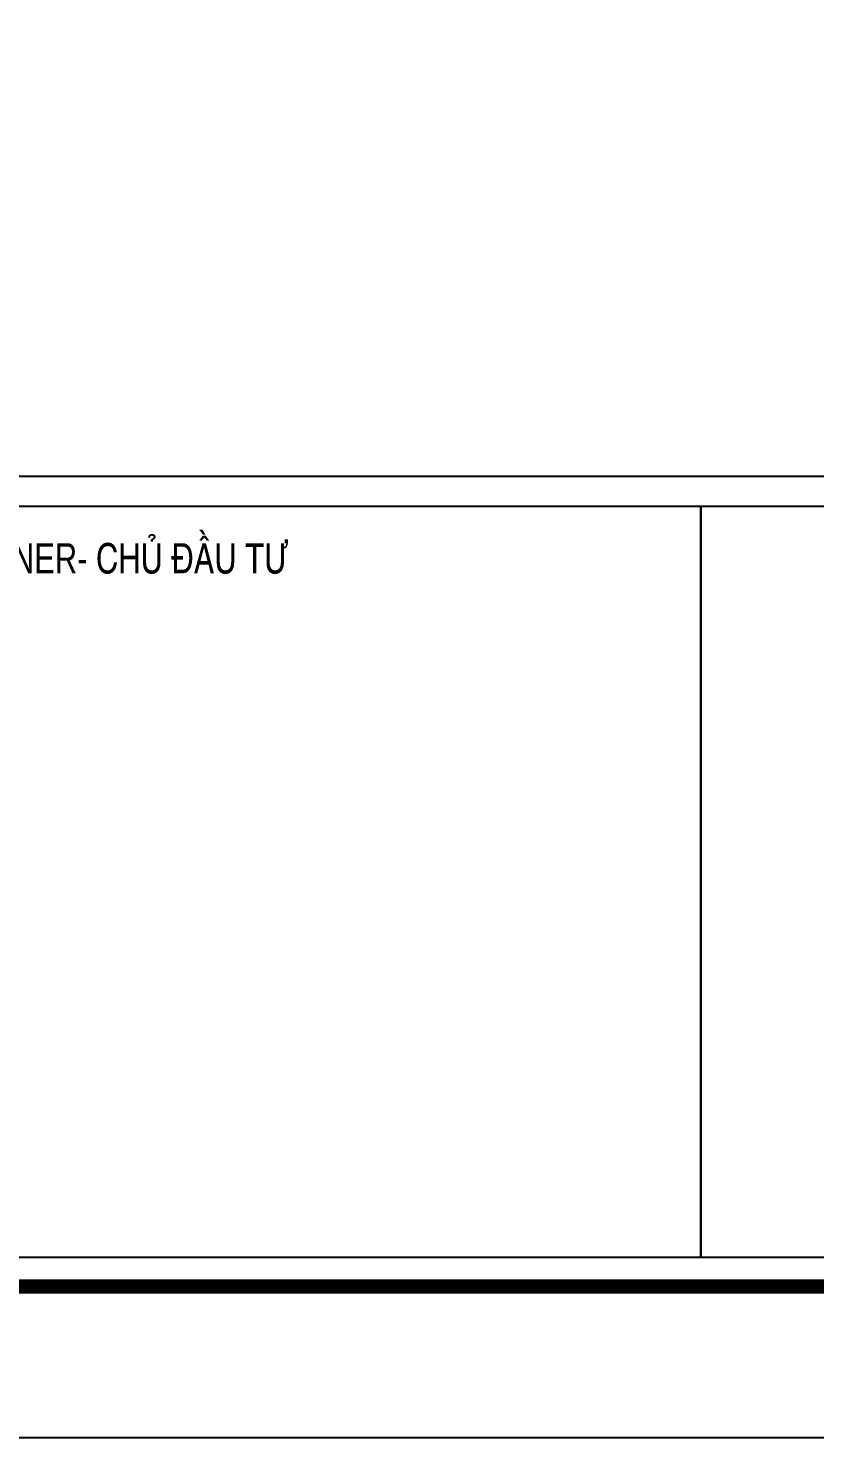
# Model space of a CAD drawing. Header units: inches. Extents: x 315041 to 662841, y -45540 to -35018.
# Drawn here: x 332684.1 to 332731.2, y -36581.1 to -36496.7 of the extents above; entities that cross this region are included whole.
import ezdxf

# ---------------------------------------------------------------- set-up
doc = ezdxf.new("R2010")
doc.units = ezdxf.units.IN
doc.header["$MEASUREMENT"] = 0
for name, color, linetype in [('2', 2, 'Continuous'), ('7', 7, 'Continuous'), ('BAO KHUNG', 31, 'Continuous')]:
    doc.layers.add(name, color=color, linetype=linetype)
doc.styles.get("Standard").update_dxf_attribs({"font": 'VHARIALN.TTF'})

# ---------------------------------------------------------------- blocks, each defined once
blk = doc.blocks.new('A$C75D82031')
at = {"layer": '2', "color": 157, "linetype": 'Continuous'}
blk.add_lwpolyline([(0, 420), (594, 420), (594, 0), (0, 0)], close=True, dxfattribs=at)
at = {"layer": '7', "color": 147, "linetype": 'Continuous'}
blk.add_lwpolyline([(12.331, 57.61), (581.669, 57.61), (581.669, 409.19), (12.331, 409.19)], close=True, dxfattribs=at)
at = {"layer": 'BAO KHUNG', "color": 167, "linetype": 'Continuous', "const_width": 0.871}
blk.add_lwpolyline([(10.588, 9.067), (583.412, 9.067), (583.412, 410.933), (10.588, 410.933)], close=True, dxfattribs=at)
at = {"layer": 'BAO KHUNG', "color": 7}
for points in [[(80.92, 55.81), (144.951, 55.81), (144.951, 10.81), (80.92, 10.81)], [(144.951, 55.81), (285.801, 55.81), (285.801, 10.81), (144.951, 10.81)]]:
    blk.add_lwpolyline(points, close=True, dxfattribs=at)
at = {"layer": 'BAO KHUNG', "color": 7, "linetype": 'Continuous', "width": 0.9}
blk.add_text(' OWNER- CHñ §ÇU T¦', height=1.8, dxfattribs=at).set_placement((99.943, 51.792))

msp = doc.modelspace()

# ---------------------------------------------------------------- linework, layer by layer
at = {"color": 8}
msp.add_lwpolyline([(332591.7734, -36523.5197), (333161.1113, -36523.5197), (333161.1113, -36347.7298), (332591.7734, -36347.7298), (332591.7734, -36523.5197)], dxfattribs=at)

# ---------------------------------------------------------------- block references
at = {"color": 1}
msp.add_blockref('A$C75D82031', (332579.4423, -36581.1298), dxfattribs=at)

doc.saveas('drawing.dxf')
